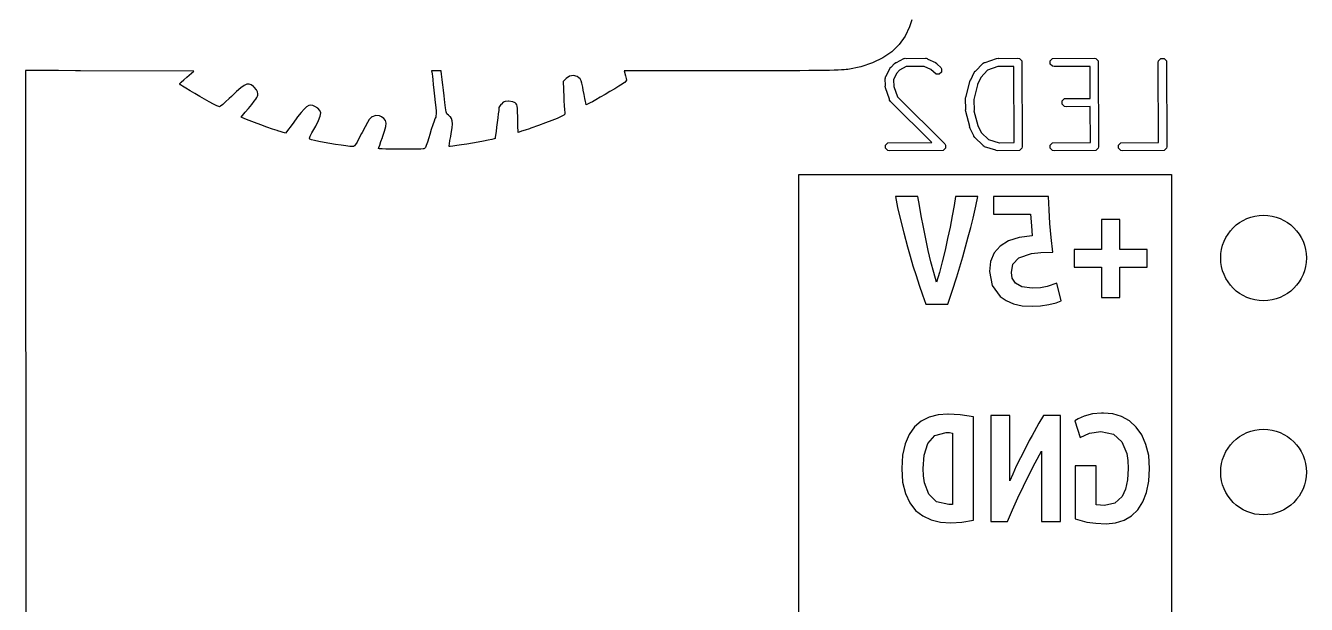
# Model space of a CAD drawing. Extents: x 48.4 to 111, y -108.5 to -46.5.
# Drawn here: x 95.81 to 111, y -91.74 to -84.87 of the extents above; entities that cross this region are included whole.
import ezdxf

# ---------------------------------------------------------------- set-up
doc = ezdxf.new("R2010")
doc.units = 0
doc.layers.add('BLACK', color=7, linetype='CONTINUOUS')

msp = doc.modelspace()

# ---------------------------------------------------------------- linework, layer by layer
at = {"layer": 'BLACK', "linetype": 'CONTINUOUS'}
for p, q in [((106.291208, -84.888377), (106.239315, -84.998382)), ((106.315894, -84.805788), (106.291208, -84.888377)), ((106.239315, -84.998382), (106.168897, -85.096505)), ((106.080564, -85.182275), (105.974925, -85.255216)), ((106.168897, -85.096505), (106.080564, -85.182275)), ((105.714171, -85.360718), (105.560277, -85.392332)), ((105.852591, -85.314855), (105.714171, -85.360718)), ((105.974925, -85.255216), (105.852591, -85.314855)), ((106.013523, -85.474185), (106.056039, -85.382297)), ((106.056039, -85.382297), (106.068001, -85.366885)), ((106.068001, -85.366885), (106.073229, -85.365142)), ((106.073229, -85.365142), (106.110583, -85.324348)), ((106.110583, -85.324348), (106.110607, -85.324278)), ((106.110607, -85.324278), (106.110687, -85.324234)), ((106.110687, -85.324234), (106.113024, -85.321683)), ((106.113024, -85.321683), (106.129245, -85.310844)), ((106.129245, -85.310844), (106.135556, -85.310844)), ((106.135556, -85.310844), (106.221257, -85.264698)), ((106.249535, -85.359331), (106.171537, -85.40133)), ((106.221257, -85.264698), (106.223672, -85.264036)), ((106.223672, -85.264036), (106.224484, -85.263225)), ((106.224484, -85.263225), (106.226758, -85.263191)), ((106.226758, -85.263191), (106.240073, -85.259545)), ((106.240073, -85.259545), (106.24998, -85.262847)), ((106.463722, -85.356162), (106.249535, -85.359331)), ((106.24998, -85.262847), (106.481713, -85.259419)), ((106.541403, -85.392104), (106.463722, -85.356162)), ((106.481713, -85.259419), (106.484169, -85.259907)), ((106.484169, -85.259907), (106.485258, -85.259545)), ((106.485258, -85.259545), (106.487453, -85.26056)), ((106.487453, -85.26056), (106.500847, -85.263225)), ((106.500847, -85.263225), (106.507422, -85.2698)), ((106.507422, -85.2698), (106.599311, -85.312316)), ((106.599311, -85.312316), (106.614723, -85.324278)), ((106.614723, -85.324278), (106.616465, -85.329506)), ((106.616465, -85.329506), (106.659925, -85.369301)), ((106.659925, -85.369301), (106.670764, -85.385522)), ((107.074305, -85.412402), (107.160644, -85.321683)), ((107.160644, -85.321683), (107.162725, -85.320292)), ((107.162725, -85.320292), (107.163239, -85.319265)), ((107.163239, -85.319265), (107.165447, -85.318473)), ((107.165447, -85.318473), (107.176865, -85.310844)), ((107.176865, -85.310844), (107.186733, -85.310844)), ((107.186733, -85.310844), (107.323044, -85.261985)), ((107.337985, -85.359245), (107.217045, -85.402595)), ((107.323044, -85.261985), (107.3424, -85.259545)), ((107.338856, -85.359419), (107.337985, -85.359245)), ((107.527127, -85.356633), (107.338856, -85.359419)), ((107.3424, -85.259545), (107.348896, -85.262793)), ((107.348896, -85.262793), (107.576951, -85.259419)), ((107.530501, -86.260106), (107.527127, -85.356633)), ((107.576951, -85.259419), (107.596085, -85.263225)), ((107.596085, -85.263225), (107.623145, -85.290285)), ((107.623145, -85.290285), (107.626951, -86.309419)), ((107.959329, -85.290285), (107.986389, -85.263225)), ((107.959329, -85.328553), (107.959329, -85.290285)), ((107.986389, -85.355613), (107.959329, -85.328553)), ((107.986389, -85.263225), (108.481713, -85.259419)), ((108.005523, -85.359419), (107.986389, -85.355613)), ((108.431887, -85.356142), (108.005523, -85.359419)), ((108.433306, -85.736131), (108.431887, -85.356142)), ((108.481713, -85.259419), (108.500847, -85.263225)), ((108.500847, -85.263225), (108.527907, -85.290285)), ((108.527907, -85.290285), (108.531713, -86.309419)), ((109.241237, -85.309419), (109.245043, -85.290285)), ((109.244786, -86.259775), (109.241237, -85.309419)), ((109.245043, -85.290285), (109.272103, -85.263225)), ((109.272103, -85.263225), (109.310371, -85.263225)), ((109.310371, -85.263225), (109.337431, -85.290285)), ((109.337431, -85.290285), (109.341237, -86.309419)), ((95.85855, -85.40584), (95.805216, -85.40552)), ((95.805216, -85.40552), (95.808, -108.458)), ((96.017636, -85.406646), (95.85855, -85.40584)), ((96.196229, -85.407469), (96.017636, -85.406646)), ((96.395635, -85.408367), (96.196229, -85.407469)), ((96.454349, -85.408635), (96.395635, -85.408367)), ((97.799184, -85.414806), (96.454349, -85.408635)), ((97.652373, -85.542807), (97.68036, -85.516851)), ((97.68036, -85.516851), (97.715919, -85.485764)), ((97.715919, -85.485764), (97.799184, -85.414806)), ((100.676168, -85.409186), (100.61971, -85.409186)), ((100.61971, -85.409186), (100.625998, -85.445713)), ((100.625998, -85.445713), (100.626373, -85.448018)), ((100.626373, -85.448018), (100.629811, -85.473584)), ((100.629811, -85.473584), (100.635024, -85.516778)), ((100.635024, -85.516778), (100.641546, -85.573558)), ((100.732626, -85.409186), (100.676168, -85.409186)), ((100.739139, -85.451332), (100.732626, -85.409186)), ((100.742395, -85.475782), (100.739139, -85.451332)), ((100.747499, -85.518202), (100.742395, -85.475782)), ((100.753944, -85.574208), (100.747499, -85.518202)), ((102.215696, -85.499814), (102.181263, -85.534247)), ((102.181263, -85.534247), (102.189291, -85.720211)), ((102.256776, -85.472414), (102.215696, -85.499814)), ((102.302442, -85.464189), (102.256776, -85.472414)), ((102.346949, -85.475479), (102.302442, -85.464189)), ((102.369471, -85.490668), (102.346949, -85.475479)), ((102.383281, -85.505706), (102.369471, -85.490668)), ((102.394248, -85.526368), (102.383281, -85.505706)), ((102.40397, -85.557285), (102.394248, -85.526368)), ((104.177543, -85.40912), (102.905751, -85.409186)), ((102.905751, -85.409186), (102.921375, -85.468191)), ((102.926027, -85.534041), (102.911929, -85.546491)), ((102.921375, -85.468191), (102.929123, -85.499243)), ((102.931469, -85.520695), (102.926027, -85.534041)), ((102.929123, -85.499243), (102.931469, -85.520695)), ((104.379646, -85.409071), (104.177543, -85.40912)), ((104.56054, -85.408938), (104.379646, -85.409071)), ((104.721494, -85.408703), (104.56054, -85.408938)), ((104.863777, -85.408353), (104.721494, -85.408703)), ((104.988658, -85.407872), (104.863777, -85.408353)), ((105.097407, -85.407243), (104.988658, -85.407872)), ((105.191292, -85.406453), (105.097407, -85.407243)), ((105.271582, -85.405484), (105.191292, -85.406453)), ((105.339546, -85.404323), (105.271582, -85.405484)), ((105.396453, -85.402954), (105.339546, -85.404323)), ((105.443572, -85.40136), (105.396453, -85.402954)), ((105.482173, -85.399528), (105.443572, -85.40136)), ((105.513524, -85.397441), (105.482173, -85.399528)), ((105.538893, -85.395083), (105.513524, -85.397441)), ((105.559551, -85.392441), (105.538893, -85.395083)), ((105.560277, -85.392332), (105.559551, -85.392441)), ((106.003142, -85.499895), (106.00363, -85.497438)), ((106.00601, -85.586103), (106.003142, -85.499895)), ((106.003268, -85.49635), (106.004283, -85.494154)), ((106.00363, -85.497438), (106.003268, -85.49635)), ((106.004283, -85.494154), (106.006948, -85.480761)), ((106.006948, -85.480761), (106.013523, -85.474185)), ((106.135827, -85.440204), (106.100525, -85.516501)), ((106.100525, -85.516501), (106.103142, -85.595133)), ((106.136116, -85.440012), (106.135827, -85.440204)), ((106.171537, -85.40133), (106.136116, -85.440012)), ((106.541596, -85.392393), (106.541403, -85.392104)), ((106.605435, -85.450851), (106.541596, -85.392393)), ((106.643704, -85.450851), (106.605435, -85.450851)), ((106.670764, -85.423791), (106.643704, -85.450851)), ((106.670764, -85.385522), (106.670764, -85.423791)), ((107.004635, -85.535387), (107.012968, -85.517748)), ((107.012968, -85.517748), (107.016334, -85.515727)), ((107.016334, -85.515727), (107.056039, -85.429916)), ((107.056039, -85.429916), (107.068001, -85.414504)), ((107.068001, -85.414504), (107.074305, -85.412402)), ((107.135827, -85.487823), (107.097863, -85.569875)), ((107.136116, -85.487631), (107.135827, -85.487823)), ((107.217045, -85.402595), (107.136116, -85.487631)), ((97.632654, -85.564845), (97.635689, -85.56009)), ((97.642001, -85.574075), (97.632654, -85.564845)), ((97.635689, -85.56009), (97.652373, -85.542807)), ((97.667838, -85.592056), (97.642001, -85.574075)), ((97.70686, -85.616889), (97.667838, -85.592056)), ((97.755765, -85.646675), (97.70686, -85.616889)), ((97.811247, -85.679514), (97.755765, -85.646675)), ((97.870003, -85.713506), (97.811247, -85.679514)), ((98.308188, -85.654284), (98.247093, -85.712224)), ((98.356848, -85.611905), (98.308188, -85.654284)), ((98.395759, -85.584013), (98.356848, -85.611905)), ((98.427609, -85.569539), (98.395759, -85.584013)), ((98.455084, -85.567411), (98.427609, -85.569539)), ((98.480871, -85.576557), (98.455084, -85.567411)), ((98.507656, -85.595908), (98.480871, -85.576557)), ((98.517324, -85.604489), (98.507656, -85.595908)), ((98.544355, -85.633291), (98.517324, -85.604489)), ((98.556551, -85.659543), (98.544355, -85.633291)), ((98.558743, -85.682582), (98.556551, -85.659543)), ((98.558329, -85.697084), (98.558743, -85.682582)), ((100.641546, -85.573558), (100.648913, -85.639883)), ((100.648913, -85.639883), (100.656657, -85.71171)), ((100.761227, -85.639414), (100.753944, -85.574208)), ((100.768582, -85.707018), (100.761227, -85.639414)), ((102.414049, -85.603086), (102.40397, -85.557285)), ((102.420923, -85.639584), (102.414049, -85.603086)), ((102.430582, -85.69219), (102.420923, -85.639584)), ((102.736747, -85.655039), (102.678475, -85.689641)), ((102.792747, -85.62139), (102.736747, -85.655039)), ((102.842498, -85.591058), (102.792747, -85.62139)), ((102.882025, -85.566409), (102.842498, -85.591058)), ((102.907353, -85.549809), (102.882025, -85.566409)), ((102.911929, -85.546491), (102.907353, -85.549809)), ((106.003268, -85.591589), (106.00601, -85.586103)), ((106.005708, -85.610944), (106.003268, -85.591589)), ((106.054567, -85.747255), (106.005708, -85.610944)), ((106.103142, -85.595133), (106.102969, -85.596002)), ((106.102969, -85.596002), (106.146893, -85.718547)), ((106.963058, -85.715126), (107.004635, -85.535387)), ((107.094813, -85.573804), (107.05403, -85.750117)), ((107.097863, -85.569875), (107.094813, -85.573804)), ((97.928727, -85.746753), (97.870003, -85.713506)), ((97.984117, -85.777355), (97.928727, -85.746753)), ((98.032868, -85.803413), (97.984117, -85.777355)), ((98.071675, -85.823027), (98.032868, -85.803413)), ((98.097235, -85.834298), (98.071675, -85.823027)), ((98.104824, -85.836266), (98.097235, -85.834298)), ((98.11739, -85.828792), (98.104824, -85.836266)), ((98.142831, -85.808157), (98.11739, -85.828792)), ((98.178073, -85.777041), (98.142831, -85.808157)), ((98.220045, -85.738123), (98.178073, -85.777041)), ((98.247093, -85.712224), (98.220045, -85.738123)), ((98.447729, -85.856134), (98.488289, -85.807447)), ((98.488289, -85.807447), (98.517531, -85.771258)), ((98.517531, -85.771258), (98.537304, -85.744848)), ((98.537304, -85.744848), (98.54946, -85.725497)), ((98.54946, -85.725497), (98.555852, -85.710482)), ((98.555852, -85.710482), (98.558329, -85.697084)), ((99.138557, -85.836284), (99.10953, -85.862474)), ((99.163693, -85.821931), (99.138557, -85.836284)), ((99.187135, -85.817734), (99.163693, -85.821931)), ((99.211083, -85.822013), (99.187135, -85.817734)), ((99.235024, -85.831789), (99.211083, -85.822013)), ((99.272642, -85.853693), (99.235024, -85.831789)), ((100.656657, -85.71171), (100.664244, -85.784485)), ((100.664244, -85.784485), (100.670065, -85.845199)), ((100.77776, -85.786413), (100.768582, -85.707018)), ((100.786429, -85.849504), (100.77776, -85.786413)), ((101.426701, -85.832913), (101.419942, -85.845557)), ((101.443247, -85.810731), (101.426701, -85.832913)), ((101.449273, -85.803411), (101.443247, -85.810731)), ((101.471152, -85.781551), (101.449273, -85.803411)), ((101.494487, -85.771425), (101.471152, -85.781551)), ((101.529351, -85.768839), (101.494487, -85.771425)), ((101.53232, -85.768832), (101.529351, -85.768839)), ((101.583627, -85.775326), (101.53232, -85.768832)), ((101.612803, -85.790291), (101.583627, -85.775326)), ((101.623173, -85.799783), (101.612803, -85.790291)), ((101.630536, -85.811293), (101.623173, -85.799783)), ((101.635521, -85.828684), (101.630536, -85.811293)), ((101.638758, -85.855823), (101.635521, -85.828684)), ((102.189291, -85.720211), (102.191325, -85.764214)), ((102.191325, -85.764214), (102.19448, -85.822663)), ((102.19448, -85.822663), (102.197621, -85.870892)), ((102.439275, -85.738678), (102.430582, -85.69219)), ((102.445923, -85.773323), (102.439275, -85.738678)), ((102.44903, -85.788606), (102.445923, -85.773323)), ((102.45464, -85.813999), (102.44903, -85.788606)), ((102.502165, -85.790275), (102.45464, -85.813999)), ((102.529775, -85.775513), (102.502165, -85.790275)), ((102.571013, -85.752244), (102.529775, -85.775513)), ((102.621905, -85.722831), (102.571013, -85.752244)), ((102.678475, -85.689641), (102.621905, -85.722831)), ((106.054567, -85.757124), (106.054567, -85.747255)), ((106.062197, -85.768543), (106.054567, -85.757124)), ((106.062988, -85.770749), (106.062197, -85.768543)), ((106.064014, -85.771262), (106.062988, -85.770749)), ((106.065406, -85.773345), (106.064014, -85.771262)), ((106.556667, -86.260107), (106.065406, -85.773345)), ((106.146893, -85.718547), (106.707544, -86.274064)), ((106.955523, -85.73799), (106.959329, -85.718856)), ((106.958607, -85.869256), (106.955523, -85.73799)), ((106.959329, -85.718856), (106.963058, -85.715126)), ((107.05403, -85.750117), (107.052526, -85.7533)), ((107.052526, -85.7533), (107.055523, -85.880847)), ((108.102186, -85.766475), (108.129246, -85.739415)), ((108.102186, -85.804743), (108.102186, -85.766475)), ((108.129246, -85.831803), (108.102186, -85.804743)), ((108.129246, -85.739415), (108.433306, -85.736131)), ((108.14838, -85.835609), (108.129246, -85.831803)), ((108.433666, -85.832528), (108.14838, -85.835609)), ((108.435262, -86.259775), (108.433666, -85.832528)), ((98.361363, -85.958831), (98.410561, -85.900358)), ((98.40442, -85.977147), (98.361363, -85.958831)), ((98.455177, -85.997745), (98.40442, -85.977147)), ((98.410561, -85.900358), (98.447729, -85.856134)), ((99.031006, -85.957082), (98.977112, -86.02886)), ((99.074412, -85.90218), (99.031006, -85.957082)), ((99.10953, -85.862474), (99.074412, -85.90218)), ((99.296038, -85.878744), (99.272642, -85.853693)), ((99.280819, -85.99963), (99.300133, -85.949029)), ((99.305203, -85.909628), (99.296038, -85.878744)), ((99.300133, -85.949029), (99.305203, -85.909628)), ((99.880616, -85.988296), (99.858878, -86.022641)), ((99.898348, -85.966468), (99.880616, -85.988296)), ((99.913774, -85.95448), (99.898348, -85.966468)), ((99.914397, -85.954152), (99.913774, -85.95448)), ((99.959062, -85.93899), (99.914397, -85.954152)), ((100.001656, -85.943617), (99.959062, -85.93899)), ((100.026773, -85.954391), (100.001656, -85.943617)), ((100.055912, -85.973563), (100.026773, -85.954391)), ((100.073968, -85.99722), (100.055912, -85.973563)), ((100.660929, -85.977154), (100.649758, -86.00619)), ((100.6643, -85.970206), (100.660929, -85.977154)), ((100.669786, -85.958333), (100.6643, -85.970206)), ((100.6732, -85.9431), (100.669786, -85.958333)), ((100.670065, -85.845199), (100.673434, -85.889737)), ((100.674448, -85.921303), (100.6732, -85.9431)), ((100.673434, -85.889737), (100.674448, -85.921303)), ((100.794307, -85.894589), (100.786429, -85.849504)), ((100.801113, -85.919968), (100.794307, -85.894589)), ((100.804564, -85.925028), (100.801113, -85.919968)), ((100.821198, -85.935645), (100.804564, -85.925028)), ((100.843138, -85.95502), (100.821198, -85.935645)), ((100.843542, -85.955424), (100.843138, -85.95502)), ((100.85804, -85.975091), (100.843542, -85.955424)), ((100.866326, -86.001122), (100.85804, -85.975091)), ((101.406256, -85.968507), (101.399452, -86.02336)), ((101.412255, -85.918587), (101.406256, -85.968507)), ((101.416872, -85.878143), (101.412255, -85.918587)), ((101.419534, -85.851716), (101.416872, -85.878143)), ((101.419942, -85.845557), (101.419534, -85.851716)), ((101.640875, -85.896575), (101.638758, -85.855823)), ((101.6425, -85.954804), (101.640875, -85.896575)), ((101.642975, -85.975734), (101.6425, -85.954804)), ((101.644415, -86.03354), (101.642975, -85.975734)), ((102.110051, -85.973282), (102.047722, -85.999155)), ((102.158123, -85.951241), (102.110051, -85.973282)), ((102.189743, -85.933954), (102.158123, -85.951241)), ((102.202716, -85.922342), (102.189743, -85.933954)), ((102.197621, -85.870892), (102.200474, -85.904819)), ((102.200474, -85.904819), (102.202764, -85.920365)), ((102.202764, -85.920365), (102.202716, -85.922342)), ((106.956068, -85.873488), (106.958607, -85.869256)), ((106.957016, -85.892974), (106.956068, -85.873488)), ((107.004735, -86.070466), (106.957016, -85.892974)), ((107.055523, -85.880847), (107.054747, -85.884745)), ((107.054747, -85.884745), (107.101649, -86.059196)), ((98.520488, -86.022823), (98.455177, -85.997745)), ((98.593534, -86.049899), (98.520488, -86.022823)), ((98.667499, -86.076488), (98.593534, -86.049899)), ((98.735563, -86.100108), (98.667499, -86.076488)), ((98.790909, -86.118274), (98.735563, -86.100108)), ((98.797289, -86.120251), (98.790909, -86.118274)), ((98.888604, -86.148272), (98.797289, -86.120251)), ((98.977112, -86.02886), (98.888604, -86.148272)), ((99.202116, -86.143942), (99.234379, -86.086618)), ((99.234379, -86.086618), (99.247255, -86.064117)), ((99.247255, -86.064117), (99.280819, -85.99963)), ((99.79658, -86.139594), (99.789904, -86.152757)), ((99.831433, -86.072182), (99.79658, -86.139594)), ((99.858878, -86.022641), (99.831433, -86.072182)), ((100.038099, -86.198286), (100.063006, -86.125893)), ((100.063006, -86.125893), (100.077378, -86.070304)), ((100.081077, -86.02844), (100.073968, -85.99722)), ((100.077378, -86.070304), (100.081077, -86.02844)), ((100.617564, -86.104457), (100.599625, -86.164426)), ((100.634789, -86.050168), (100.617564, -86.104457)), ((100.649758, -86.00619), (100.634789, -86.050168)), ((100.85448, -86.151542), (100.864488, -86.085934)), ((100.864488, -86.085934), (100.868456, -86.036932)), ((100.868456, -86.036932), (100.866326, -86.001122)), ((101.385725, -86.129694), (101.379953, -86.172091)), ((101.392416, -86.078603), (101.385725, -86.129694)), ((101.399452, -86.02336), (101.392416, -86.078603)), ((101.645935, -86.082413), (101.644415, -86.03354)), ((101.647386, -86.118417), (101.645935, -86.082413)), ((101.648624, -86.137611), (101.647386, -86.118417)), ((101.649062, -86.139717), (101.648624, -86.137611)), ((101.659992, -86.136329), (101.649062, -86.139717)), ((101.688272, -86.127036), (101.659992, -86.136329)), ((101.729961, -86.113146), (101.688272, -86.127036)), ((101.781121, -86.095968), (101.729961, -86.113146)), ((101.797149, -86.090563), (101.781121, -86.095968)), ((101.889076, -86.058717), (101.797149, -86.090563)), ((101.973332, -86.027941), (101.889076, -86.058717)), ((102.047722, -85.999155), (101.973332, -86.027941)), ((107.003268, -86.074868), (107.004735, -86.070466)), ((107.008421, -86.093684), (107.003268, -86.074868)), ((107.054567, -86.179384), (107.008421, -86.093684)), ((107.101649, -86.059196), (107.101841, -86.063152)), ((107.101841, -86.063152), (107.145482, -86.1442)), ((99.173239, -86.208983), (99.181955, -86.184237)), ((99.175314, -86.219658), (99.173239, -86.208983)), ((99.175374, -86.219692), (99.175314, -86.219658)), ((99.195312, -86.226381), (99.175374, -86.219692)), ((99.181955, -86.184237), (99.202116, -86.143942)), ((99.233295, -86.235509), (99.195312, -86.226381)), ((99.285118, -86.246342), (99.233295, -86.235509)), ((99.346572, -86.258148), (99.285118, -86.246342)), ((99.413452, -86.270191), (99.346572, -86.258148)), ((99.48155, -86.281739), (99.413452, -86.270191)), ((99.54666, -86.292057), (99.48155, -86.281739)), ((99.604574, -86.300411), (99.54666, -86.292057)), ((99.719445, -86.281895), (99.706072, -86.298414)), ((99.736634, -86.253962), (99.719445, -86.281895)), ((99.7595, -86.21184), (99.736634, -86.253962)), ((99.789904, -86.152757), (99.7595, -86.21184)), ((99.99592, -86.319335), (100.005455, -86.290018)), ((100.005455, -86.290018), (100.019893, -86.248518)), ((100.019893, -86.248518), (100.037662, -86.19947)), ((100.037662, -86.19947), (100.038099, -86.198286)), ((100.558511, -86.294311), (100.547831, -86.317189)), ((100.571437, -86.257721), (100.558511, -86.294311)), ((100.587926, -86.2043), (100.571437, -86.257721)), ((100.599625, -86.164426), (100.587926, -86.2043)), ((100.829873, -86.300029), (100.832921, -86.27573)), ((100.832921, -86.27573), (100.839034, -86.237544)), ((100.839034, -86.237544), (100.84748, -86.190292)), ((100.84748, -86.190292), (100.85448, -86.151542)), ((100.976112, -86.288382), (100.919511, -86.296994)), ((101.039875, -86.278066), (100.976112, -86.288382)), ((101.107072, -86.266687), (101.039875, -86.278066)), ((101.173978, -86.254887), (101.107072, -86.266687)), ((101.236866, -86.243306), (101.173978, -86.254887)), ((101.292008, -86.232588), (101.236866, -86.243306)), ((101.335679, -86.223372), (101.292008, -86.232588)), ((101.36415, -86.216301), (101.335679, -86.223372)), ((101.373468, -86.212631), (101.36415, -86.216301)), ((101.375676, -86.201251), (101.373468, -86.212631)), ((101.379953, -86.172091), (101.375676, -86.201251)), ((106.006948, -86.290285), (106.034008, -86.263225)), ((106.006948, -86.328553), (106.006948, -86.290285)), ((106.034008, -86.263225), (106.556667, -86.260107)), ((106.707544, -86.274064), (106.718383, -86.290285)), ((106.718383, -86.290285), (106.718383, -86.328553)), ((107.054567, -86.185695), (107.054567, -86.179384)), ((107.065405, -86.201916), (107.054567, -86.185695)), ((107.158901, -86.290898), (107.065405, -86.201916)), ((107.145482, -86.1442), (107.145673, -86.1449)), ((107.145673, -86.1449), (107.227445, -86.222724)), ((107.163239, -86.299573), (107.158901, -86.290898)), ((107.227445, -86.222724), (107.354667, -86.261985)), ((107.354667, -86.261985), (107.355903, -86.262689)), ((107.355903, -86.262689), (107.530501, -86.260106)), ((107.959329, -86.290285), (107.986389, -86.263225)), ((107.959329, -86.328553), (107.959329, -86.290285)), ((107.986389, -86.263225), (108.435262, -86.259775)), ((108.768853, -86.290285), (108.795913, -86.263225)), ((108.768853, -86.328553), (108.768853, -86.290285)), ((108.795913, -86.263225), (109.244786, -86.259775)), ((99.651086, -86.306068), (99.604574, -86.300411)), ((99.681989, -86.308293), (99.651086, -86.306068)), ((99.683321, -86.308301), (99.681989, -86.308293)), ((99.694651, -86.306292), (99.683321, -86.308301)), ((99.706072, -86.298414), (99.694651, -86.306292)), ((99.992831, -86.331527), (99.99592, -86.319335)), ((100.003445, -86.334028), (99.992831, -86.331527)), ((100.032787, -86.336154), (100.003445, -86.334028)), ((100.077112, -86.337885), (100.032787, -86.336154)), ((100.132674, -86.339203), (100.077112, -86.337885)), ((100.195726, -86.340089), (100.132674, -86.339203)), ((100.262523, -86.340522), (100.195726, -86.340089)), ((100.329319, -86.340484), (100.262523, -86.340522)), ((100.392367, -86.339955), (100.329319, -86.340484)), ((100.447921, -86.338916), (100.392367, -86.339955)), ((100.492235, -86.337347), (100.447921, -86.338916)), ((100.521564, -86.33523), (100.492235, -86.337347)), ((100.527941, -86.334289), (100.521564, -86.33523)), ((100.53808, -86.329475), (100.527941, -86.334289)), ((100.547831, -86.317189), (100.53808, -86.329475)), ((100.829946, -86.306188), (100.829873, -86.300029)), ((100.842701, -86.306538), (100.829946, -86.306188)), ((100.873799, -86.30326), (100.842701, -86.306538)), ((100.919511, -86.296994), (100.873799, -86.30326)), ((106.034008, -86.355613), (106.006948, -86.328553)), ((106.053142, -86.359419), (106.034008, -86.355613)), ((106.691323, -86.355613), (106.053142, -86.359419)), ((106.718383, -86.328553), (106.691323, -86.355613)), ((107.175151, -86.306363), (107.163239, -86.299573)), ((107.176865, -86.307994), (107.175151, -86.306363)), ((107.178013, -86.307994), (107.176865, -86.307994)), ((107.180188, -86.309234), (107.178013, -86.307994)), ((107.314922, -86.350813), (107.180188, -86.309234)), ((107.319722, -86.355613), (107.314922, -86.350813)), ((107.338856, -86.359419), (107.319722, -86.355613)), ((107.596085, -86.355613), (107.338856, -86.359419)), ((107.623145, -86.328553), (107.596085, -86.355613)), ((107.626951, -86.309419), (107.623145, -86.328553)), ((107.986389, -86.355613), (107.959329, -86.328553)), ((108.005523, -86.359419), (107.986389, -86.355613)), ((108.500847, -86.355613), (108.005523, -86.359419)), ((108.527907, -86.328553), (108.500847, -86.355613)), ((108.531713, -86.309419), (108.527907, -86.328553)), ((108.795913, -86.355613), (108.768853, -86.328553)), ((108.815047, -86.359419), (108.795913, -86.355613)), ((109.310371, -86.355613), (108.815047, -86.359419)), ((109.337431, -86.328553), (109.310371, -86.355613)), ((109.341237, -86.309419), (109.337431, -86.328553)), ((104.97772, -98.778729), (104.97772, -86.641271)), ((104.97772, -86.641271), (105.235688, -86.641271)), ((105.235688, -86.641271), (109.140312, -86.641271)), ((109.140312, -86.641271), (109.39828, -86.641271)), ((109.39828, -86.641271), (109.39828, -98.778729)), ((106.388243, -86.899239), (106.122019, -86.899239)), ((106.122019, -86.899239), (106.149622, -87.030287)), ((106.406816, -87.006554), (106.388243, -86.899239)), ((106.834013, -86.899239), (106.818535, -87.006296)), ((107.1023, -86.899239), (106.834013, -86.899239)), ((107.078567, -87.014809), (107.1023, -86.899239)), ((107.938119, -86.899239), (107.285974, -86.899239)), ((107.285974, -86.899239), (107.285974, -87.109742)), ((107.945858, -87.056858), (107.938119, -86.899239)), ((106.149622, -87.030287), (106.1829, -87.175782)), ((106.429518, -87.130379), (106.406816, -87.006554)), ((106.818535, -87.006296), (106.796865, -87.129347)), ((107.044515, -87.159272), (107.078567, -87.014809)), ((106.1829, -87.175782), (106.221595, -87.332369)), ((106.455315, -87.264265), (106.429518, -87.130379)), ((106.796865, -87.129347), (106.77081, -87.262459)), ((107.017228, -87.267389), (107.044515, -87.159272)), ((107.285974, -87.109742), (107.725553, -87.109742)), ((107.725553, -87.109742), (107.735871, -87.248013)), ((107.956693, -87.220152), (107.945858, -87.056858)), ((108.78632, -87.171654), (108.567563, -87.171654)), ((108.567563, -87.171654), (108.567563, -87.530747)), ((108.78632, -87.530747), (108.78632, -87.171654)), ((106.221595, -87.332369), (106.26545, -87.496695)), ((106.483175, -87.401762), (106.455315, -87.264265)), ((106.77081, -87.262459), (106.742176, -87.399699)), ((106.987647, -87.379864), (107.017228, -87.267389)), ((107.735871, -87.248013), (107.74619, -87.365647)), ((107.971139, -87.38809), (107.956693, -87.220152)), ((106.26545, -87.496695), (106.297438, -87.609513)), ((106.5131, -87.540034), (106.483175, -87.401762)), ((106.742176, -87.399699), (106.71122, -87.53797)), ((106.922066, -87.615819), (106.955774, -87.496695)), ((106.955774, -87.496695), (106.987647, -87.379864)), ((107.364396, -87.489472), (107.294458, -87.570646)), ((107.462768, -87.428018), (107.364396, -87.489472)), ((107.590033, -87.386743), (107.462768, -87.428018)), ((107.74619, -87.365647), (107.590033, -87.386743)), ((107.989713, -87.559639), (107.971139, -87.38809)), ((106.297438, -87.609513), (106.33149, -87.723707)), ((106.545088, -87.676241), (106.5131, -87.540034)), ((106.71122, -87.53797), (106.6782, -87.674177)), ((106.886982, -87.735173), (106.922066, -87.615819)), ((107.294458, -87.570646), (107.252495, -87.671082)), ((107.516082, -87.70307), (107.58625, -87.626711)), ((107.58625, -87.626711), (107.735871, -87.577181)), ((107.735871, -87.577181), (107.84783, -87.564025)), ((107.84783, -87.564025), (107.989713, -87.559639)), ((108.567563, -87.530747), (108.243554, -87.530747)), ((108.243554, -87.530747), (108.243554, -87.739186)), ((109.110329, -87.530747), (108.78632, -87.530747)), ((109.110329, -87.739186), (109.110329, -87.530747)), ((106.33149, -87.723707), (106.367605, -87.839277)), ((106.578108, -87.803936), (106.545088, -87.676241)), ((106.611128, -87.916668), (106.578108, -87.803936)), ((106.644406, -87.802388), (106.611128, -87.916668)), ((106.6782, -87.674177), (106.644406, -87.802388)), ((106.850523, -87.854756), (106.886982, -87.735173)), ((107.252495, -87.671082), (107.238508, -87.790779)), ((107.238508, -87.790779), (107.269464, -87.954847)), ((107.49854, -87.801098), (107.516082, -87.70307)), ((107.508859, -87.869202), (107.49854, -87.801098)), ((108.243554, -87.739186), (108.567563, -87.739186)), ((108.567563, -87.739186), (108.567563, -88.098278)), ((108.78632, -88.098278), (108.78632, -87.739186)), ((108.78632, -87.739186), (109.110329, -87.739186)), ((106.367605, -87.839277), (106.405211, -87.954274)), ((106.405211, -87.954274), (106.443735, -88.066749)), ((106.796349, -88.025015), (106.850523, -87.854756)), ((107.269464, -87.954847), (107.364396, -88.085896)), ((107.547038, -87.928019), (107.508859, -87.869202)), ((107.623397, -87.970326), (107.547038, -87.928019)), ((108.037179, -87.926987), (107.921609, -87.968262)), ((108.088773, -88.137489), (108.037179, -87.926987)), ((106.443735, -88.066749), (106.483175, -88.176701)), ((106.745271, -88.176701), (106.796349, -88.025015)), ((107.364396, -88.085896), (107.436112, -88.135426)), ((107.74619, -87.986836), (107.623397, -87.970326)), ((107.84267, -87.982192), (107.74619, -87.986836)), ((107.921609, -87.968262), (107.84267, -87.982192)), ((108.567563, -88.098278), (108.78632, -88.098278)), ((106.483175, -88.176701), (106.745271, -88.176701)), ((107.436112, -88.135426), (107.523305, -88.172573)), ((107.523305, -88.172573), (107.625977, -88.19579)), ((107.625977, -88.19579), (107.744126, -88.203529)), ((107.744126, -88.203529), (107.84525, -88.197338)), ((107.84525, -88.197338), (107.94431, -88.18186)), ((107.94431, -88.18186), (108.029956, -88.160191)), ((108.029956, -88.160191), (108.088773, -88.137489)), ((106.745271, -89.483853), (106.63022, -89.492722)), ((106.748911, -89.483573), (106.745271, -89.483853)), ((106.889205, -89.489673), (106.748911, -89.483573)), ((108.461925, -89.480523), (108.361279, -89.505939)), ((108.567563, -89.471515), (108.461925, -89.480523)), ((108.59307, -89.46934), (108.567563, -89.471515)), ((108.703374, -89.47976), (108.59307, -89.46934)), ((108.806561, -89.511022), (108.703374, -89.47976)), ((106.34836, -89.63505), (106.285075, -89.724005)), ((106.427403, -89.56719), (106.34836, -89.63505)), ((106.522203, -89.520171), (106.427403, -89.56719)), ((106.63022, -89.492722), (106.522203, -89.520171)), ((107.049832, -89.514072), (106.889205, -89.489673)), ((107.049832, -90.742155), (107.049832, -89.514072)), ((107.478848, -89.497806), (107.253157, -89.497806)), ((107.253157, -89.497806), (107.253157, -90.756388)), ((107.478848, -90.272474), (107.478848, -89.497806)), ((107.824501, -89.591081), (107.76757, -89.691981)), ((107.881432, -89.497806), (107.824501, -89.591081)), ((108.082724, -89.497806), (107.881432, -89.497806)), ((108.082724, -90.756388), (108.082724, -89.497806)), ((108.291132, -89.536437), (108.24945, -89.560836)), ((108.24945, -89.560836), (108.314514, -89.760095)), ((108.361279, -89.505939), (108.291132, -89.536437)), ((108.899582, -89.563124), (108.806561, -89.511022)), ((108.979387, -89.636067), (108.899582, -89.563124)), ((109.04496, -89.729342), (108.979387, -89.636067)), ((106.285075, -89.724005), (106.237548, -89.834309)), ((106.506954, -89.831259), (106.590317, -89.736713)), ((106.590317, -89.736713), (106.726545, -89.701131)), ((106.726545, -89.701131), (106.763144, -89.702147)), ((106.763144, -89.702147), (106.799742, -89.70723)), ((106.799742, -89.70723), (106.799742, -90.553063)), ((107.744126, -89.735579), (107.711401, -89.796439)), ((107.76757, -89.691981), (107.744126, -89.735579)), ((108.314514, -89.760095), (108.42431, -89.709264)), ((108.42431, -89.709264), (108.558504, -89.686898)), ((108.558504, -89.686898), (108.708965, -89.71943)), ((108.708965, -89.71943), (108.809611, -89.80991)), ((109.095283, -89.842442), (109.04496, -89.729342)), ((106.237548, -89.834309), (106.207812, -89.967741)), ((106.464256, -89.967487), (106.506954, -89.831259)), ((107.656758, -89.900389), (107.60491, -90.00256)), ((107.711401, -89.796439), (107.656758, -89.900389)), ((107.781464, -90.060225), (107.857033, -89.920722)), ((107.857033, -89.920722), (107.857033, -90.756388)), ((108.809611, -89.80991), (108.866542, -89.948171)), ((109.127307, -89.974857), (109.095283, -89.842442)), ((106.207812, -89.967741), (106.1979, -90.12608)), ((106.452056, -90.12608), (106.464256, -89.967487)), ((107.60491, -90.00256), (107.557128, -90.101681)), ((107.709283, -90.199503), (107.781464, -90.060225)), ((108.866542, -89.948171), (108.879504, -90.032805)), ((108.879504, -90.032805), (108.883825, -90.12608)), ((109.137981, -90.12608), (109.127307, -89.974857)), ((106.1979, -90.12608), (106.208829, -90.287978)), ((106.455869, -90.215797), (106.452056, -90.12608)), ((106.467306, -90.29789), (106.455869, -90.215797)), ((107.514684, -90.193177), (107.478848, -90.272474)), ((107.557128, -90.101681), (107.514684, -90.193177)), ((107.640492, -90.338555), (107.709283, -90.199503)), ((108.50564, -90.097615), (108.25555, -90.097615)), ((108.25555, -90.097615), (108.25555, -90.725889)), ((108.50564, -90.557129), (108.50564, -90.097615)), ((108.883825, -90.12608), (108.875918, -90.263325)), ((109.128831, -90.278828), (109.137981, -90.12608)), ((106.208829, -90.287978), (106.241615, -90.423951)), ((106.518137, -90.433101), (106.467306, -90.29789)), ((107.575089, -90.477607), (107.640492, -90.338555)), ((108.852196, -90.374137), (108.812661, -90.458517)), ((108.875918, -90.263325), (108.852196, -90.374137)), ((109.101383, -90.411752), (109.128831, -90.278828)), ((106.241615, -90.423951), (106.293717, -90.535526)), ((106.293717, -90.535526), (106.362593, -90.624227)), ((106.611666, -90.522564), (106.518137, -90.433101)), ((106.755011, -90.555096), (106.611666, -90.522564)), ((107.513074, -90.616884), (107.575089, -90.477607)), ((108.724723, -90.538576), (108.603236, -90.565262)), ((108.812661, -90.458517), (108.724723, -90.538576)), ((108.997687, -90.61711), (109.057159, -90.524597)), ((109.057159, -90.524597), (109.101383, -90.411752)), ((106.362593, -90.624227), (106.447227, -90.69107)), ((106.447227, -90.69107), (106.546602, -90.737072)), ((106.777376, -90.555096), (106.755011, -90.555096)), ((106.799742, -90.553063), (106.777376, -90.555096)), ((107.454449, -90.756388), (107.513074, -90.616884)), ((108.554438, -90.563229), (108.50564, -90.557129)), ((108.603236, -90.565262), (108.554438, -90.563229)), ((108.836043, -90.741139), (108.923727, -90.689291)), ((108.923727, -90.689291), (108.997687, -90.61711)), ((106.546602, -90.737072), (106.658685, -90.763759)), ((106.658685, -90.763759), (106.781443, -90.772654)), ((106.781443, -90.772654), (106.912588, -90.765538)), ((106.912588, -90.765538), (107.049832, -90.742155)), ((107.253157, -90.756388), (107.454449, -90.756388)), ((107.857033, -90.756388), (108.082724, -90.756388)), ((108.25555, -90.725889), (108.394828, -90.762488)), ((108.394828, -90.762488), (108.499286, -90.777737)), ((108.499286, -90.777737), (108.623569, -90.78282)), ((108.623569, -90.78282), (108.735652, -90.7724)), ((108.735652, -90.7724), (108.836043, -90.741139))]:
    msp.add_line(p, q, dxfattribs=at)
at = {"layer": 'BLACK'}
for centre in [(110.49, -87.63), (110.49, -90.17)]:
    msp.add_circle(centre, 0.508, dxfattribs=at)

doc.saveas('drawing.dxf')
